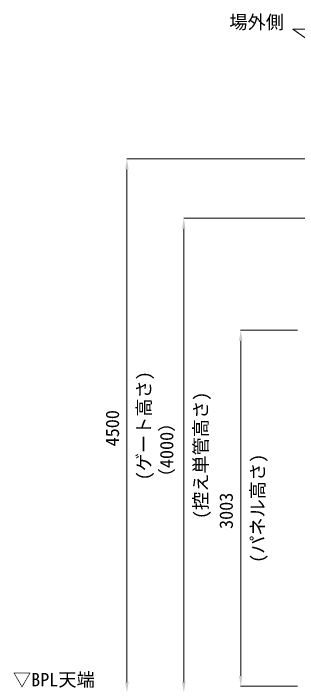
# Model space of a CAD drawing. Units: millimetres, scale not verified. Extents: x -13484 to 18716, y -23100 to 23100.
# Drawn here: x 7012 to 9408, y 6003 to 11681 of the extents above; entities that cross this region are included whole.
import ezdxf
from ezdxf.enums import TextEntityAlignment as Align

# ---------------------------------------------------------------- set-up
doc = ezdxf.new("R2010")
doc.units = ezdxf.units.MM
doc.header["$LTSCALE"] = 150
doc.layers.add('0-B_寸法', color=3, linetype='Continuous', lineweight=18)
doc.layers.add('1-B_文字', color=7, linetype='Continuous', lineweight=18)
doc.styles.add('ＭＳ ゴシック', font='')
doc.styles.get('ＭＳ ゴシック').set_extended_font_data('MS Gothic')

msp = doc.modelspace()

# ---------------------------------------------------------------- linework, layer by layer
at = {"layer": '0-B_寸法'}
for p, q in [((9759.2, 10453), (7967.7, 10453)), ((7968.7, 10365), (7968.7, 6041)), ((9757.6, 9953.1), (8447.7, 9953.1)), ((8448.7, 9865), (8448.7, 6041)), ((9407.7, 9008), (8927.7, 9008)), ((8928.7, 8920), (8928.7, 6093)), ((9407.7, 6005), (8927.7, 6005))]:
    msp.add_line(p, q, dxfattribs=at)
at = {"layer": '0-B_寸法', "color": 91}
for points in [[(7954, 10365), (7968.7, 10453), (7983.3, 10365)], [(8434, 9865), (8448.7, 9953.1), (8463.3, 9865)], [(8914, 8920), (8928.7, 9008), (8943.3, 8920)], [(8914, 6093), (8928.7, 6005), (8943.3, 6093)], [(7954, 6041), (7968.7, 5953), (7983.3, 6041)], [(8434, 6041), (8448.7, 5953), (8463.3, 6041)]]:
    msp.add_solid(points, dxfattribs=at)
at = {"layer": '1-B_文字'}
msp.add_lwpolyline([(10360.6, 11546.8), (9368.7, 11546.8), (9520.1, 11440), (9536.8, 11598.4)], dxfattribs=at)

# ---------------------------------------------------------------- texts
at = {"layer": '0-B_寸法', "style": 'ＭＳ ゴシック'}
for s, p in [('(ゲート高さ)', (8201.6, 7742.2)), ('(控え単管高さ)', (8681.6, 7415.4)), ('4500', (7936, 8028.5)), ('（4000）', (8393.9, 7691.6)), ('(パネル高さ)', (9161.6, 7045.7)), ('3003', (8896, 7332))]:
    msp.add_text(s, height=112.6, rotation=90, dxfattribs=at).set_placement(p, align=Align.BOTTOM_LEFT)
at = {"layer": '1-B_文字', "style": 'ＭＳ ゴシック'}
for s, p in [('場外側', (8832.9, 11517.6)), ('▽BPL天端', (7006.9, 5971.2))]:
    msp.add_text(s, height=112.6, dxfattribs=at).set_placement(p, align=Align.BOTTOM_LEFT)

doc.saveas('drawing.dxf')
